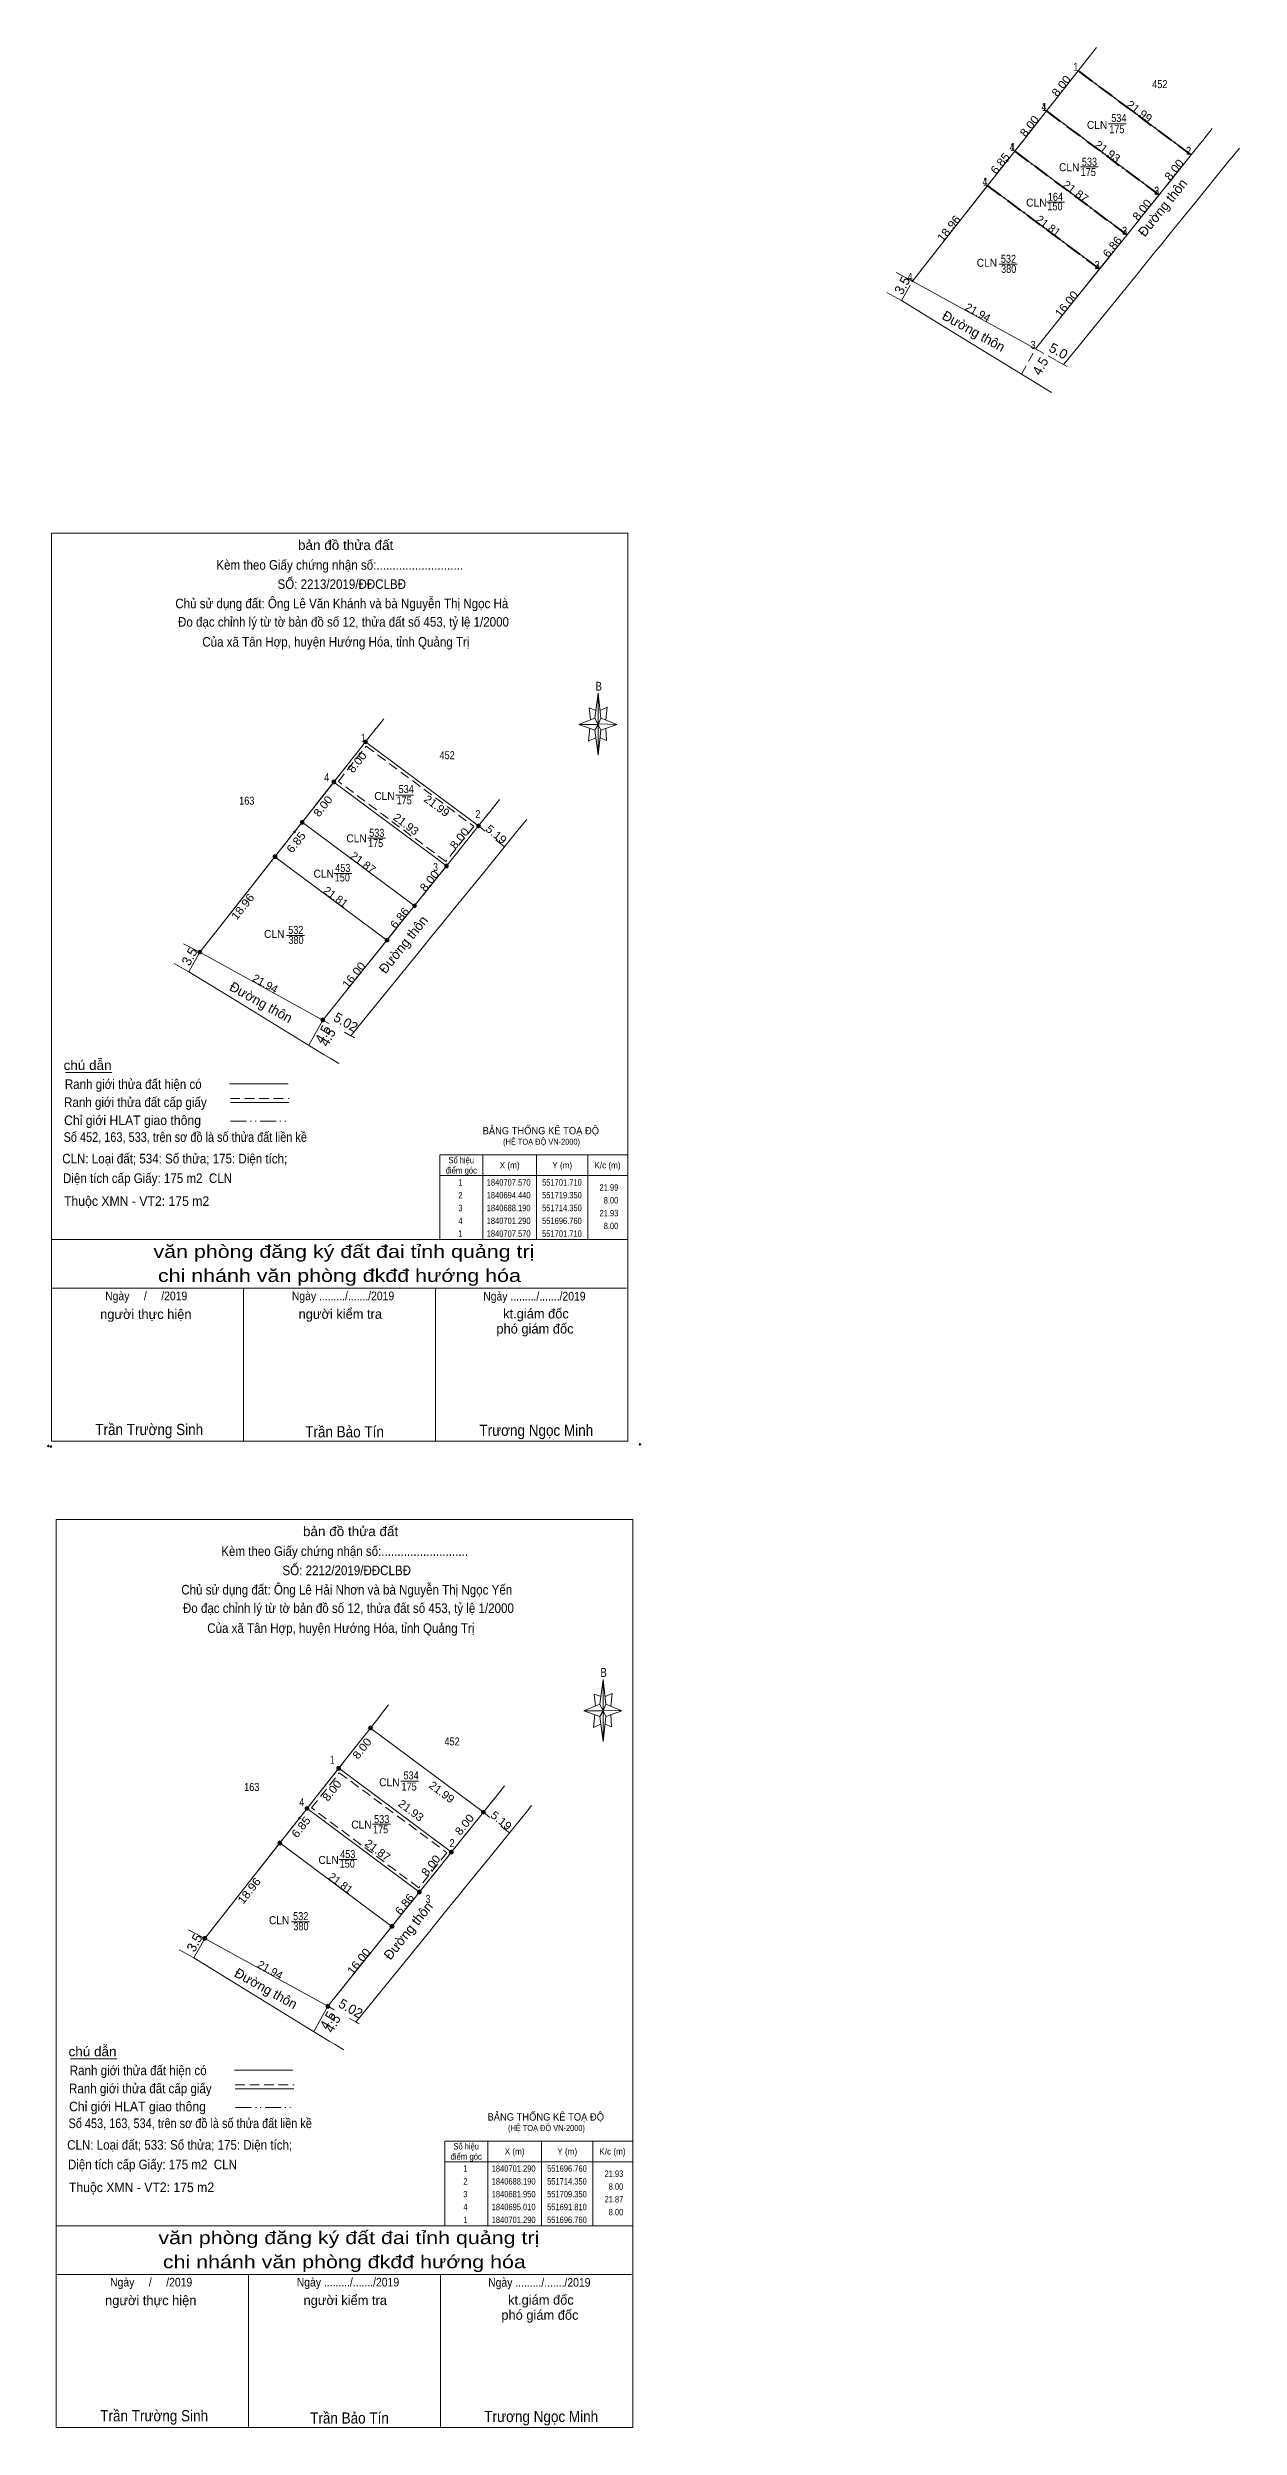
# Model space of a CAD drawing. Header units: metres. Extents: x 551540 to 551982, y 1840033 to 1840773.
# Drawn here: x 551540.8 to 551726.9, y 1840339.5 to 1840711.2 of the extents above; entities that cross this region are included whole.
import ezdxf
from ezdxf.enums import TextEntityAlignment as Align

# ---------------------------------------------------------------- set-up
doc = ezdxf.new("R2010")
doc.units = ezdxf.units.M
doc.header["$LTSCALE"] = 0.5
doc.header["$PDMODE"] = 32
doc.header["$PDSIZE"] = 0.25
for name, pattern in [('DASH_DOUBLE_DOT', [9.2, 5, -1.2, 0.3, -1.2, 0.3, -1.2]), ('DOT_DASHED', [7.7, 5, -1.2, 0.3, -1.2]), ('MEDIUM_DASHED', [4.5, 3, -1.5])]:
    doc.linetypes.add(name, pattern=pattern)
for name, color, linetype, lineweight in [('1', 7, 'Continuous', 13), ('10', 7, 'Continuous', 13), ('17', 7, 'Continuous', 13), ('23', 7, 'Continuous', 13), ('5', 7, 'Continuous', 13), ('6', 7, 'Continuous', 13), ('63', 7, 'Continuous', 13)]:
    doc.layers.add(name, color=color, linetype=linetype, lineweight=lineweight)

msp = doc.modelspace()

# ---------------------------------------------------------------- hatches: boundary and pattern name
at = {"layer": '1'}
for points in [[(551590.74, 1840602.75, 1), (551590.14, 1840602.75, 1)], [(551585.79, 1840596.47, 1), (551585.19, 1840596.47, 1)], [(551580.84, 1840590.19, 1), (551580.24, 1840590.19, 1)], [(551608.38, 1840589.62, 1), (551607.78, 1840589.62, 1)], [(551576.6, 1840584.81, 1), (551576, 1840584.81, 1)], [(551603.38, 1840583.37, 1), (551602.78, 1840583.37, 1)], [(551598.38, 1840577.13, 1), (551597.78, 1840577.13, 1)], [(551564.87, 1840569.9, 1), (551564.27, 1840569.9, 1)], [(551594.09, 1840571.78, 1), (551593.49, 1840571.78, 1)], [(551584.08, 1840559.3, 1), (551583.48, 1840559.3, 1)], [(551591.51, 1840448.71, 1), (551590.91, 1840448.71, 1)], [(551586.56, 1840442.43, 1), (551585.96, 1840442.43, 1)], [(551581.61, 1840436.15, 1), (551581.01, 1840436.15, 1)], [(551609.15, 1840435.58, 1), (551608.55, 1840435.58, 1)], [(551577.37, 1840430.77, 1), (551576.77, 1840430.77, 1)], [(551604.15, 1840429.33, 1), (551603.55, 1840429.33, 1)], [(551599.15, 1840423.09, 1), (551598.55, 1840423.09, 1)], [(551594.86, 1840417.74, 1), (551594.26, 1840417.74, 1)], [(551565.64, 1840415.86, 1), (551565.04, 1840415.86, 1)], [(551584.85, 1840405.26, 1), (551584.25, 1840405.26, 1)]]:
    msp.add_hatch(color=256, dxfattribs=at).paths.add_polyline_path(points)

# ---------------------------------------------------------------- linework, layer by layer
for p, q in [((551609.1, 1840588.8), (551608.09, 1840589.61)), ((551612.14, 1840586.36), (551610.78, 1840587.45)), ((551609.87, 1840434.76), (551608.86, 1840435.57)), ((551612.91, 1840432.32), (551611.55, 1840433.41))]:
    msp.add_line(p, q, dxfattribs=at)
for points in [[(551697.84, 1840702.66), (551701.71, 1840707.57), (551719.35, 1840694.44), (551715.08, 1840689.1)], [(551693.26, 1840696.85), (551696.76, 1840701.29), (551714.35, 1840688.19), (551710.51, 1840683.4)], [(551715.08, 1840689.1), (551714.35, 1840688.19), (551696.76, 1840701.29), (551697.84, 1840702.66)], [(551710.51, 1840683.4), (551709.35, 1840681.95), (551691.81, 1840695.01), (551693.26, 1840696.85)], [(551688.45, 1840690.75), (551691.81, 1840695.01), (551709.35, 1840681.95), (551707.54, 1840679.69)], [(551707.54, 1840679.69), (551705.06, 1840676.6), (551687.57, 1840689.63), (551688.45, 1840690.75)], [(551586.57, 1840597.84), (551590.44, 1840602.75), (551608.08, 1840589.62), (551603.81, 1840584.28)], [(551581.99, 1840592.03), (551585.49, 1840596.47), (551603.08, 1840583.37), (551599.24, 1840578.58)], [(551603.81, 1840584.28), (551603.08, 1840583.37), (551585.49, 1840596.47), (551586.57, 1840597.84)], [(551599.24, 1840578.58), (551598.08, 1840577.13), (551580.54, 1840590.19), (551581.99, 1840592.03)], [(551577.18, 1840585.93), (551580.54, 1840590.19), (551598.08, 1840577.13), (551596.27, 1840574.87)], [(551596.27, 1840574.87), (551593.79, 1840571.78), (551576.3, 1840584.81), (551577.18, 1840585.93)], [(551587.34, 1840443.8), (551591.21, 1840448.71), (551608.85, 1840435.58), (551604.58, 1840430.24)], [(551604.58, 1840430.24), (551603.85, 1840429.33), (551586.26, 1840442.43), (551587.34, 1840443.8)], [(551582.76, 1840437.99), (551586.26, 1840442.43), (551603.85, 1840429.33), (551600.01, 1840424.54)], [(551577.95, 1840431.89), (551581.31, 1840436.15), (551598.85, 1840423.09), (551597.04, 1840420.83)], [(551600.01, 1840424.54), (551598.85, 1840423.09), (551581.31, 1840436.15), (551582.76, 1840437.99)], [(551597.04, 1840420.83), (551594.56, 1840417.74), (551577.07, 1840430.77), (551577.95, 1840431.89)]]:
    msp.add_lwpolyline(points, dxfattribs=at)
for points in [[(551687.57, 1840689.63), (551705.06, 1840676.6), (551695.05, 1840664.12), (551675.84, 1840674.72)], [(551576.3, 1840584.81), (551593.79, 1840571.78), (551583.78, 1840559.3), (551564.57, 1840569.9)], [(551577.07, 1840430.77), (551594.56, 1840417.74), (551584.55, 1840405.26), (551565.34, 1840415.86)]]:
    msp.add_lwpolyline(points, close=True, dxfattribs=at)
at = {"layer": '1', "linetype": 'MEDIUM_DASHED'}
for points in [[(551590.53, 1840602.06), (551607.37, 1840589.53), (551602.99, 1840584.06), (551586.2, 1840596.56)], [(551586.35, 1840441.74), (551603.14, 1840429.24), (551598.76, 1840423.78), (551582.02, 1840436.24)]]:
    msp.add_lwpolyline(points, close=True, dxfattribs=at)
at = {"layer": '1'}
for centre in [(551590.44, 1840602.75), (551585.49, 1840596.47), (551580.54, 1840590.19), (551608.08, 1840589.62), (551576.3, 1840584.81), (551603.08, 1840583.37), (551598.08, 1840577.13), (551564.57, 1840569.9), (551593.79, 1840571.78), (551583.78, 1840559.3), (551591.21, 1840448.71), (551586.26, 1840442.43), (551581.31, 1840436.15), (551608.85, 1840435.58), (551577.07, 1840430.77), (551603.85, 1840429.33), (551598.85, 1840423.09), (551594.56, 1840417.74), (551565.34, 1840415.86), (551584.55, 1840405.26)]:
    msp.add_circle(centre, 0.3, dxfattribs=at)
at = {"layer": '10'}
for p, q in [((551704.55, 1840711.18), (551703.4, 1840709.72)), ((551703.38, 1840709.69), (551701.71, 1840707.57)), ((551703.38, 1840709.69), (551701.71, 1840707.57)), ((551703.4, 1840709.72), (551703.38, 1840709.69)), ((551703.4, 1840709.72), (551703.38, 1840709.69)), ((551695.84, 1840700.13), (551694.27, 1840698.13)), ((551692.91, 1840696.4), (551690.63, 1840693.51)), ((551689.97, 1840692.67), (551688.76, 1840691.13)), ((551690.63, 1840693.51), (551689.97, 1840692.67)), ((551683.96, 1840685.05), (551675.84, 1840674.72)), ((551684.44, 1840685.65), (551683.96, 1840685.05)), ((551673.28, 1840676.03), (551675.84, 1840674.72)), ((551675.84, 1840674.72), (551695.05, 1840664.12)), ((551592.11, 1840604.87), (551590.44, 1840602.75)), ((551592.11, 1840604.87), (551590.44, 1840602.75)), ((551608.08, 1840589.62), (551590.44, 1840602.75)), ((551592.13, 1840604.9), (551592.11, 1840604.87)), ((551592.13, 1840604.9), (551592.11, 1840604.87)), ((551593.28, 1840606.36), (551592.13, 1840604.9)), ((551584.57, 1840595.31), (551583, 1840593.31)), ((551603.08, 1840583.37), (551585.49, 1840596.47)), ((551581.64, 1840591.58), (551579.36, 1840588.69)), ((551578.7, 1840587.85), (551577.49, 1840586.31)), ((551579.36, 1840588.69), (551578.7, 1840587.85)), ((551598.08, 1840577.13), (551580.54, 1840590.19)), ((551593.79, 1840571.78), (551576.3, 1840584.81)), ((551573.17, 1840580.83), (551572.69, 1840580.23)), ((551572.69, 1840580.23), (551564.57, 1840569.9)), ((551562.01, 1840571.21), (551564.57, 1840569.9)), ((551564.57, 1840569.9), (551583.78, 1840559.3)), ((551592.88, 1840450.83), (551591.21, 1840448.71)), ((551592.88, 1840450.83), (551591.21, 1840448.71)), ((551592.9, 1840450.86), (551592.88, 1840450.83)), ((551592.9, 1840450.86), (551592.88, 1840450.83)), ((551594.05, 1840452.32), (551592.9, 1840450.86)), ((551608.85, 1840435.58), (551591.21, 1840448.71)), ((551585.34, 1840441.27), (551583.77, 1840439.27)), ((551603.85, 1840429.33), (551586.26, 1840442.43)), ((551582.41, 1840437.54), (551580.13, 1840434.65)), ((551598.85, 1840423.09), (551581.31, 1840436.15)), ((551579.47, 1840433.81), (551578.26, 1840432.27)), ((551580.13, 1840434.65), (551579.47, 1840433.81)), ((551594.56, 1840417.74), (551577.07, 1840430.77)), ((551573.46, 1840426.19), (551565.34, 1840415.86)), ((551573.94, 1840426.79), (551573.46, 1840426.19)), ((551562.78, 1840417.17), (551565.34, 1840415.86)), ((551565.34, 1840415.86), (551584.55, 1840405.26))]:
    msp.add_line(p, q, dxfattribs=at)
at = {"layer": '10', "linetype": 'DOT_DASHED', "lineweight": 40}
for p, q in [((551719.35, 1840694.44), (551701.71, 1840707.57)), ((551714.35, 1840688.19), (551696.76, 1840701.29)), ((551709.35, 1840681.95), (551691.81, 1840695.01)), ((551705.06, 1840676.6), (551687.57, 1840689.63))]:
    msp.add_line(p, q, dxfattribs=at)
at = {"layer": '10'}
for points in [[(551701.71, 1840707.57), (551697.84, 1840702.66), (551697.71, 1840702.49)], [(551697.71, 1840702.49), (551697.6, 1840702.35), (551695.84, 1840700.13)], [(551694.27, 1840698.13), (551693.26, 1840696.85), (551692.91, 1840696.4)], [(551688.76, 1840691.13), (551688.46, 1840690.75), (551684.44, 1840685.65)], [(551590.44, 1840602.75), (551586.57, 1840597.84), (551586.44, 1840597.67)], [(551586.44, 1840597.67), (551586.33, 1840597.53), (551584.57, 1840595.31)], [(551583, 1840593.31), (551581.99, 1840592.03), (551581.64, 1840591.58)], [(551577.49, 1840586.31), (551577.19, 1840585.93), (551573.17, 1840580.83)], [(551591.21, 1840448.71), (551587.34, 1840443.8), (551587.21, 1840443.63)], [(551587.21, 1840443.63), (551587.1, 1840443.49), (551585.34, 1840441.27)], [(551583.77, 1840439.27), (551582.76, 1840437.99), (551582.41, 1840437.54)], [(551578.26, 1840432.27), (551577.96, 1840431.89), (551573.94, 1840426.79)]]:
    msp.add_lwpolyline(points, dxfattribs=at)
for p in [(551690.63, 1840693.51), (551579.36, 1840588.69), (551580.13, 1840434.65)]:
    msp.add_point(p, dxfattribs=at)
at = {"layer": '17'}
for p, q in [((551543.6, 1840551.08), (551550.84, 1840551.08)), ((551544.37, 1840397.04), (551551.61, 1840397.04))]:
    msp.add_line(p, q, dxfattribs=at)
at = {"layer": '23'}
for p, q in [((551719.35, 1840694.44), (551720.4, 1840695.75)), ((551719.35, 1840694.44), (551720.4, 1840695.75)), ((551720.4, 1840695.75), (551721.16, 1840696.69)), ((551720.4, 1840695.75), (551720.77, 1840696.21)), ((551720.77, 1840696.21), (551721.16, 1840696.69)), ((551721.16, 1840696.69), (551722.63, 1840698.54)), ((551721.16, 1840696.69), (551721.66, 1840697.32)), ((551715.48, 1840689.59), (551719.36, 1840694.43)), ((551726.88, 1840695.46), (551726.01, 1840694.38)), ((551713.42, 1840687.02), (551715.09, 1840689.1)), ((551715.09, 1840689.1), (551715.3, 1840689.36)), ((551715.3, 1840689.36), (551715.48, 1840689.59)), ((551720.16, 1840687.17), (551716.61, 1840682.8)), ((551708.27, 1840680.6), (551710.52, 1840683.4)), ((551710.52, 1840683.4), (551710.75, 1840683.69)), ((551710.77, 1840683.71), (551711.18, 1840684.22)), ((551716.61, 1840682.8), (551715.4, 1840681.32)), ((551706.22, 1840678.04), (551706.74, 1840678.7)), ((551706.74, 1840678.7), (551707.54, 1840679.69)), ((551707.54, 1840679.69), (551707.92, 1840680.17)), ((551707.92, 1840680.17), (551708.27, 1840680.6)), ((551714.8, 1840680.58), (551713.43, 1840678.9)), ((551675.84, 1840674.72), (551695.05, 1840664.12)), ((551710.54, 1840675.34), (551699.84, 1840662.17)), ((551674.15, 1840671.66), (551671.82, 1840672.93)), ((551695.05, 1840664.12), (551701.1, 1840671.66)), ((551699.84, 1840662.17), (551699.43, 1840661.66)), ((551695.28, 1840658.69), (551696.18, 1840658.14)), ((551699.43, 1840661.66), (551699.76, 1840661.48)), ((551699.76, 1840661.48), (551699.99, 1840661.36)), ((551696.18, 1840658.14), (551696.34, 1840658.04)), ((551696.34, 1840658.04), (551697.54, 1840657.31)), ((551696.34, 1840658.04), (551697.54, 1840657.31)), ((551609.13, 1840590.93), (551609.89, 1840591.87)), ((551609.5, 1840591.39), (551609.89, 1840591.87)), ((551609.89, 1840591.87), (551611.36, 1840593.72)), ((551609.89, 1840591.87), (551610.39, 1840592.5)), ((551604.21, 1840584.77), (551608.09, 1840589.61)), ((551608.08, 1840589.62), (551609.13, 1840590.93)), ((551608.08, 1840589.62), (551609.13, 1840590.93)), ((551609.13, 1840590.93), (551609.5, 1840591.39)), ((551615.61, 1840590.64), (551614.74, 1840589.56)), ((551602.15, 1840582.2), (551603.82, 1840584.28)), ((551603.82, 1840584.28), (551604.03, 1840584.54)), ((551604.03, 1840584.54), (551604.21, 1840584.77)), ((551608.89, 1840582.35), (551605.34, 1840577.98)), ((551597, 1840575.78), (551599.25, 1840578.58)), ((551599.25, 1840578.58), (551599.48, 1840578.87)), ((551599.5, 1840578.89), (551599.91, 1840579.4)), ((551605.34, 1840577.98), (551604.13, 1840576.5)), ((551594.95, 1840573.22), (551595.47, 1840573.88)), ((551595.47, 1840573.88), (551596.27, 1840574.87)), ((551596.27, 1840574.87), (551596.65, 1840575.35)), ((551596.65, 1840575.35), (551597, 1840575.78)), ((551603.53, 1840575.76), (551602.16, 1840574.08)), ((551564.57, 1840569.9), (551583.78, 1840559.3)), ((551599.27, 1840570.52), (551588.57, 1840557.35)), ((551562.88, 1840566.84), (551560.55, 1840568.11)), ((551583.78, 1840559.3), (551589.83, 1840566.84)), ((551581.6, 1840555.36), (551583.78, 1840559.3)), ((551581.6, 1840555.36), (551583.78, 1840559.3)), ((551583.78, 1840559.3), (551584.79, 1840558.74)), ((551587.18, 1840557.39), (551588.15, 1840556.85)), ((551587.18, 1840557.39), (551588.15, 1840556.85)), ((551588.15, 1840556.85), (551588.16, 1840556.84)), ((551588.15, 1840556.85), (551588.16, 1840556.84)), ((551588.57, 1840557.35), (551588.16, 1840556.84)), ((551588.16, 1840556.84), (551588.49, 1840556.66)), ((551588.49, 1840556.66), (551588.72, 1840556.54)), ((551584.01, 1840553.87), (551584.91, 1840553.32)), ((551584.91, 1840553.32), (551585.07, 1840553.22)), ((551585.07, 1840553.22), (551586.27, 1840552.49)), ((551585.07, 1840553.22), (551586.27, 1840552.49)), ((551610.66, 1840437.83), (551612.13, 1840439.68)), ((551604.98, 1840430.73), (551608.86, 1840435.57)), ((551608.85, 1840435.58), (551609.9, 1840436.89)), ((551608.85, 1840435.58), (551609.9, 1840436.89)), ((551609.9, 1840436.89), (551610.66, 1840437.83)), ((551609.9, 1840436.89), (551610.27, 1840437.35)), ((551610.27, 1840437.35), (551610.66, 1840437.83)), ((551610.66, 1840437.83), (551611.16, 1840438.46)), ((551616.38, 1840436.6), (551615.51, 1840435.52)), ((551602.92, 1840428.16), (551604.59, 1840430.24)), ((551604.59, 1840430.24), (551604.8, 1840430.5)), ((551604.8, 1840430.5), (551604.98, 1840430.73)), ((551609.66, 1840428.31), (551606.11, 1840423.94)), ((551597.77, 1840421.74), (551600.02, 1840424.54)), ((551600.02, 1840424.54), (551600.25, 1840424.83)), ((551600.27, 1840424.85), (551600.68, 1840425.36)), ((551596.24, 1840419.84), (551597.04, 1840420.83)), ((551597.04, 1840420.83), (551597.42, 1840421.31)), ((551597.42, 1840421.31), (551597.77, 1840421.74)), ((551604.3, 1840421.72), (551602.93, 1840420.04)), ((551606.11, 1840423.94), (551604.9, 1840422.46)), ((551595.72, 1840419.18), (551596.24, 1840419.84)), ((551563.65, 1840412.8), (551561.32, 1840414.07)), ((551565.34, 1840415.86), (551584.55, 1840405.26)), ((551600.04, 1840416.48), (551589.34, 1840403.31)), ((551584.55, 1840405.26), (551590.6, 1840412.8)), ((551582.37, 1840401.32), (551584.55, 1840405.26)), ((551582.37, 1840401.32), (551584.55, 1840405.26)), ((551584.55, 1840405.26), (551585.56, 1840404.7)), ((551587.95, 1840403.35), (551588.92, 1840402.81)), ((551587.95, 1840403.35), (551588.92, 1840402.81)), ((551588.92, 1840402.81), (551588.93, 1840402.8)), ((551588.92, 1840402.81), (551588.93, 1840402.8)), ((551589.34, 1840403.31), (551588.93, 1840402.8)), ((551588.93, 1840402.8), (551589.26, 1840402.62)), ((551589.26, 1840402.62), (551589.49, 1840402.5)), ((551584.78, 1840399.83), (551585.68, 1840399.28)), ((551585.68, 1840399.28), (551585.84, 1840399.18)), ((551585.84, 1840399.18), (551587.04, 1840398.45)), ((551585.84, 1840399.18), (551587.04, 1840398.45))]:
    msp.add_line(p, q, dxfattribs=at)
at = {"layer": '23', "linetype": 'MEDIUM_DASHED'}
for p, q in [((551692.87, 1840660.18), (551695.05, 1840664.12)), ((551692.87, 1840660.18), (551695.05, 1840664.12)), ((551695.05, 1840664.12), (551698.45, 1840662.21)), ((551695.05, 1840664.12), (551698.45, 1840662.21)), ((551698.45, 1840662.21), (551699.42, 1840661.67)), ((551698.45, 1840662.21), (551699.42, 1840661.67)), ((551699.42, 1840661.67), (551699.43, 1840661.66)), ((551699.42, 1840661.67), (551699.43, 1840661.66))]:
    msp.add_line(p, q, dxfattribs=at)
at = {"layer": '23'}
for points in [[(551726.01, 1840694.38), (551725.1, 1840693.26), (551720.16, 1840687.17)], [(551710.75, 1840683.69), (551711.91, 1840685.14), (551713.42, 1840687.02)], [(551715.4, 1840681.32), (551715.23, 1840681.12), (551714.8, 1840680.58)], [(551701.1, 1840671.66), (551703.07, 1840674.11), (551706.22, 1840678.04)], [(551713.43, 1840678.9), (551711.98, 1840677.11), (551710.54, 1840675.34)], [(551674.15, 1840671.66), (551681.06, 1840667.42), (551695.28, 1840658.69)], [(551674.15, 1840671.66), (551681.06, 1840667.42), (551695.28, 1840658.69)], [(551695.28, 1840658.69), (551696.18, 1840658.14), (551696.34, 1840658.04)], [(551699.43, 1840661.66), (551699.76, 1840661.48), (551699.99, 1840661.36)], [(551614.74, 1840589.56), (551613.83, 1840588.44), (551608.89, 1840582.35)], [(551599.48, 1840578.87), (551600.64, 1840580.32), (551602.15, 1840582.2)], [(551589.83, 1840566.84), (551591.8, 1840569.29), (551594.95, 1840573.22)], [(551602.16, 1840574.08), (551600.71, 1840572.29), (551599.27, 1840570.52)], [(551604.13, 1840576.5), (551603.96, 1840576.3), (551603.53, 1840575.76)], [(551562.88, 1840566.84), (551563.5, 1840567.95), (551564.57, 1840569.9)], [(551562.88, 1840566.84), (551563.5, 1840567.95), (551564.57, 1840569.9)], [(551562.88, 1840566.84), (551569.79, 1840562.6), (551584.01, 1840553.87)], [(551562.88, 1840566.84), (551569.79, 1840562.6), (551584.01, 1840553.87)], [(551588.16, 1840556.84), (551588.49, 1840556.66), (551588.72, 1840556.54)], [(551584.01, 1840553.87), (551584.91, 1840553.32), (551585.07, 1840553.22)], [(551615.51, 1840435.52), (551614.6, 1840434.4), (551609.66, 1840428.31)], [(551600.25, 1840424.83), (551601.41, 1840426.28), (551602.92, 1840428.16)], [(551604.9, 1840422.46), (551604.73, 1840422.26), (551604.3, 1840421.72)], [(551590.6, 1840412.8), (551592.57, 1840415.25), (551595.72, 1840419.18)], [(551602.93, 1840420.04), (551601.48, 1840418.25), (551600.04, 1840416.48)], [(551563.65, 1840412.8), (551564.27, 1840413.91), (551565.34, 1840415.86)], [(551563.65, 1840412.8), (551564.27, 1840413.91), (551565.34, 1840415.86)], [(551563.65, 1840412.8), (551570.56, 1840408.56), (551584.78, 1840399.83)], [(551563.65, 1840412.8), (551570.56, 1840408.56), (551584.78, 1840399.83)], [(551588.93, 1840402.8), (551589.26, 1840402.62), (551589.49, 1840402.5)], [(551584.78, 1840399.83), (551585.68, 1840399.28), (551585.84, 1840399.18)]]:
    msp.add_lwpolyline(points, dxfattribs=at)
at = {"layer": '23', "linetype": 'MEDIUM_DASHED'}
msp.add_lwpolyline([(551674.15, 1840671.66), (551674.77, 1840672.77), (551675.84, 1840674.72)], dxfattribs=at)
msp.add_lwpolyline([(551674.15, 1840671.66), (551674.77, 1840672.77), (551675.84, 1840674.72)], dxfattribs=at)
at = {"layer": '23'}
for p in [(551675.84, 1840674.72), (551564.57, 1840569.9), (551565.34, 1840415.86)]:
    msp.add_point(p, dxfattribs=at)
at = {"layer": '5'}
for p, q in [((551626.27, 1840606.46), (551626.77, 1840610.36)), ((551627.17, 1840606.46), (551629.67, 1840605.46)), ((551626.27, 1840604.56), (551623.77, 1840605.46)), ((551627.17, 1840604.56), (551626.77, 1840600.66)), ((551628.07, 1840602.96), (551627.07, 1840603.36)), ((551627.97, 1840604.86), (551628.07, 1840602.96)), ((551541.39, 1840525.02), (551631.39, 1840525.02)), ((551541.39, 1840517.42), (551631.19, 1840517.42)), ((551541.39, 1840517.42), (551631.19, 1840517.42)), ((551541.39, 1840517.42), (551631.19, 1840517.42)), ((551571.39, 1840493.52), (551571.39, 1840517.42)), ((551601.39, 1840493.52), (551601.39, 1840517.42)), ((551627.04, 1840452.42), (551627.54, 1840456.32)), ((551627.04, 1840450.52), (551624.54, 1840451.42)), ((551627.94, 1840450.52), (551627.54, 1840446.62)), ((551627.94, 1840452.42), (551630.44, 1840451.42)), ((551628.74, 1840450.82), (551628.84, 1840448.92)), ((551628.84, 1840448.92), (551627.84, 1840449.32)), ((551542.16, 1840370.98), (551632.16, 1840370.98)), ((551542.16, 1840363.38), (551631.96, 1840363.38)), ((551542.16, 1840363.38), (551631.96, 1840363.38)), ((551542.16, 1840363.38), (551631.96, 1840363.38)), ((551572.16, 1840339.48), (551572.16, 1840363.38)), ((551602.16, 1840339.48), (551602.16, 1840363.38))]:
    msp.add_line(p, q, dxfattribs=at)
for points in [[(551541.39, 1840635.32), (551631.39, 1840635.32), (551631.39, 1840493.52), (551541.39, 1840493.52)], [(551626.77, 1840610.36), (551627.17, 1840606.46), (551626.77, 1840605.46)], [(551626.77, 1840605.46), (551623.77, 1840605.46), (551626.27, 1840606.46), (551627.17, 1840604.56), (551629.67, 1840605.46), (551626.77, 1840605.56)], [(551626.77, 1840605.46), (551626.77, 1840600.66), (551626.27, 1840604.56)], [(551542.16, 1840481.28), (551632.16, 1840481.28), (551632.16, 1840339.48), (551542.16, 1840339.48)], [(551627.54, 1840456.32), (551627.94, 1840452.42), (551627.54, 1840451.42)], [(551627.54, 1840451.42), (551624.54, 1840451.42), (551627.04, 1840452.42), (551627.94, 1840450.52), (551630.44, 1840451.42), (551627.54, 1840451.52)], [(551627.54, 1840451.42), (551627.54, 1840446.62), (551627.04, 1840450.52)]]:
    msp.add_lwpolyline(points, close=True, dxfattribs=at)
for points in [[(551626.77, 1840605.46), (551626.27, 1840606.46), (551623.77, 1840605.46)], [(551626.47, 1840607.66), (551625.37, 1840608.06), (551625.57, 1840606.16)], [(551627.07, 1840607.66), (551628.17, 1840608.16), (551627.97, 1840606.16)], [(551625.47, 1840604.86), (551625.27, 1840602.86), (551626.37, 1840603.36)], [(551626.77, 1840605.46), (551627.17, 1840604.56), (551629.67, 1840605.46)], [(551631.39, 1840493.52), (551541.39, 1840493.52), (551541.39, 1840517.42)], [(551627.24, 1840453.62), (551626.14, 1840454.02), (551626.34, 1840452.12)], [(551627.84, 1840453.62), (551628.94, 1840454.12), (551628.74, 1840452.12)], [(551627.54, 1840451.42), (551627.04, 1840452.42), (551624.54, 1840451.42)], [(551626.24, 1840450.82), (551626.04, 1840448.82), (551627.14, 1840449.32)], [(551627.54, 1840451.42), (551627.94, 1840450.52), (551630.44, 1840451.42)], [(551632.16, 1840339.48), (551542.16, 1840339.48), (551542.16, 1840363.38)]]:
    msp.add_lwpolyline(points, dxfattribs=at)
for p in [(551540.93, 1840492.75), (551541.33, 1840492.68)]:
    msp.add_point(p, dxfattribs=at)
at = {"layer": '6'}
for p, q in [((551569.2, 1840549.34), (551578.34, 1840549.34)), ((551569.34, 1840546.41), (551578.48, 1840546.41)), ((551569.97, 1840395.3), (551579.11, 1840395.3)), ((551570.11, 1840392.37), (551579.25, 1840392.37))]:
    msp.add_line(p, q, dxfattribs=at)
at = {"layer": '6', "linetype": 'MEDIUM_DASHED'}
for p, q in [((551569.34, 1840547.03), (551578.54, 1840547.03)), ((551570.11, 1840392.99), (551579.31, 1840392.99))]:
    msp.add_line(p, q, dxfattribs=at)
at = {"layer": '6'}
msp.add_point((551633.29, 1840493.02), dxfattribs=at)
at = {"layer": '63'}
for p, q in [((551706.44, 1840699.26), (551709.22, 1840699.26)), ((551702.05, 1840692.54), (551704.83, 1840692.54)), ((551696.81, 1840687.02), (551699.59, 1840687.02)), ((551689.39, 1840677.33), (551692.17, 1840677.33)), ((551595.17, 1840594.44), (551597.95, 1840594.44)), ((551590.78, 1840587.72), (551593.56, 1840587.72)), ((551585.54, 1840582.2), (551588.32, 1840582.2)), ((551578.12, 1840572.51), (551580.9, 1840572.51)), ((551608.75, 1840538.22), (551608.75, 1840525.02)), ((551617.15, 1840538.22), (551617.15, 1840525.02)), ((551625.15, 1840538.22), (551625.15, 1840525.02)), ((551602.03, 1840535.02), (551631.39, 1840535.02)), ((551595.94, 1840440.4), (551598.72, 1840440.4)), ((551591.55, 1840433.68), (551594.33, 1840433.68)), ((551586.31, 1840428.16), (551589.09, 1840428.16)), ((551578.89, 1840418.47), (551581.67, 1840418.47)), ((551609.52, 1840384.18), (551609.52, 1840370.98)), ((551617.92, 1840384.18), (551617.92, 1840370.98)), ((551625.92, 1840384.18), (551625.92, 1840370.98)), ((551602.8, 1840380.98), (551632.16, 1840380.98))]:
    msp.add_line(p, q, dxfattribs=at)
at = {"layer": '63', "linetype": 'DASH_DOUBLE_DOT'}
for p, q in [((551569.38, 1840543.49), (551578.58, 1840543.49)), ((551570.15, 1840389.45), (551579.35, 1840389.45))]:
    msp.add_line(p, q, dxfattribs=at)
at = {"layer": '63'}
for points in [[(551602.03, 1840538.22), (551631.39, 1840538.22), (551631.39, 1840525.02), (551602.03, 1840525.02)], [(551602.8, 1840384.18), (551632.16, 1840384.18), (551632.16, 1840370.98), (551602.8, 1840370.98)]]:
    msp.add_lwpolyline(points, close=True, dxfattribs=at)

# ---------------------------------------------------------------- texts
at = {"layer": '1'}
for s, width, p in [('452', 0.85, (551714.455, 1840704.85)), ('CLN', 0.95, (551704.665, 1840698.48)), ('534', 0.85, (551708.06, 1840699.56)), ('175', 0.85, (551707.745, 1840697.81)), ('CLN', 0.95, (551700.305, 1840691.87)), ('175', 0.85, (551703.295, 1840691.12)), ('533', 0.85, (551703.465, 1840692.73)), ('164', 0.85, (551698.16, 1840687.25)), ('CLN', 0.95, (551695.185, 1840686.35)), ('150', 0.85, (551698.09, 1840685.76)), ('CLN', 0.95, (551687.455, 1840676.94)), ('532', 0.85, (551690.825, 1840677.57)), ('380', 0.85, (551690.86, 1840675.99)), ('452', 0.85, (551603.185, 1840600.03)), ('534', 0.85, (551596.79, 1840594.74)), ('163', 0.85, (551571.905, 1840592.93)), ('CLN', 0.95, (551593.395, 1840593.66)), ('175', 0.85, (551596.475, 1840592.99)), ('CLN', 0.95, (551589.035, 1840587.05)), ('533', 0.85, (551592.195, 1840587.91)), ('175', 0.85, (551592.025, 1840586.3)), ('CLN', 0.95, (551583.915, 1840581.53)), ('453', 0.85, (551586.895, 1840582.43)), ('150', 0.85, (551586.82, 1840580.94)), ('CLN', 0.95, (551576.185, 1840572.12)), ('532', 0.85, (551579.555, 1840572.75)), ('380', 0.85, (551579.59, 1840571.17)), ('452', 0.85, (551603.955, 1840445.99)), ('163', 0.85, (551572.675, 1840438.89)), ('CLN', 0.95, (551594.165, 1840439.62)), ('175', 0.85, (551597.245, 1840438.95)), ('534', 0.85, (551597.56, 1840440.7)), ('CLN', 0.95, (551589.805, 1840433.01)), ('175', 0.85, (551592.795, 1840432.26)), ('533', 0.85, (551592.965, 1840433.87)), ('CLN', 0.95, (551584.685, 1840427.49)), ('453', 0.85, (551587.665, 1840428.39)), ('150', 0.85, (551587.59, 1840426.9)), ('CLN', 0.95, (551576.955, 1840418.08)), ('532', 0.85, (551580.325, 1840418.71)), ('380', 0.85, (551580.36, 1840417.13))]:
    msp.add_text(s, height=1.25, dxfattribs=dict(at, width=width)).set_placement(p, align=Align.CENTER)
at = {"layer": '1', "width": 1.1}
for p in [(551610.4688, 1840587.8133), (551611.2388, 1840433.7733)]:
    msp.add_text('5.19', height=1.25, rotation=321.254, dxfattribs=at).set_placement(p, align=Align.CENTER)
at = {"layer": '1'}
for s, height, width, p in [('BẢNG THỐNG KÊ TOẠ ĐỘ ', 1.15, 0.95, (551608.72, 1840541.44)), ('(HỆ TOẠ ĐỘ VN-2000)', 0.93, 0.9, (551611.92, 1840539.82)), ('BẢNG THỐNG KÊ TOẠ ĐỘ ', 1.15, 0.95, (551609.49, 1840387.4)), ('(HỆ TOẠ ĐỘ VN-2000)', 0.93, 0.9, (551612.69, 1840385.78))]:
    msp.add_text(s, height=height, dxfattribs=dict(at, width=width)).set_placement(p)
at = {"layer": '23'}
for s, rotation, p in [('Đường thôn', 51.269, (551715.489, 1840685.7207)), ('3.5', 61.089, (551674.8935, 1840673.6724)), ('Đường thôn', 330.885, (551685.0301, 1840666.2328)), ('Đường thôn', 330.885, (551685.0301, 1840666.2328)), ('4.5', 61.044, (551696.4646, 1840661.0619)), ('4.5', 61.044, (551696.4646, 1840661.0619)), ('Đường thôn', 51.269, (551596.929, 1840570.6207)), ('3.5', 61.089, (551563.6235, 1840568.8524)), ('Đường thôn', 330.885, (551573.7601, 1840561.4128)), ('Đường thôn', 330.885, (551573.7601, 1840561.4128)), ('4.5', 61.044, (551584.4346, 1840556.7319)), ('4.5', 61.044, (551585.1946, 1840556.2419)), ('5.02', 330.68, (551586.9977, 1840558.3079)), ('Đường thôn', 51.269, (551597.699, 1840416.5807)), ('3.5', 61.089, (551564.3935, 1840414.8124)), ('Đường thôn', 330.885, (551574.5301, 1840407.3728)), ('Đường thôn', 330.885, (551574.5301, 1840407.3728)), ('5.02', 330.68, (551587.7677, 1840404.2678)), ('4.5', 61.044, (551585.2046, 1840402.6919)), ('4.5', 61.044, (551585.9646, 1840402.2019))]:
    msp.add_text(s, height=1.5, rotation=rotation, dxfattribs=at).set_placement(p, align=Align.CENTER)
at = {"layer": '23', "width": 1.05}
msp.add_text('5.0', height=1.5, rotation=330.68, dxfattribs=at).set_placement((551698.2577, 1840663.1294), align=Align.CENTER)
msp.add_text('5.0', height=1.5, rotation=330.68, dxfattribs=at).set_placement((551698.2577, 1840663.1294), align=Align.CENTER)
at = {"layer": '5'}
for s, height, width, p in [('bản đồ thửa đất', 1.5, 1.05, (551587.34, 1840632.73)), ('Kèm theo Giấy chứng nhận số:...........................', 1.5, 0.9, (551586.41, 1840629.63)), ('Chủ sử dụng đất: Ông Lê Văn Khánh và bà Nguyễn Thị Ngọc Hà', 1.5, 0.9, (551586.74, 1840623.61)), ('SỐ: 2213/2019/ĐĐCLBĐ', 1.5, 0.9, (551586.735, 1840626.63)), ('Đo đạc chỉnh lý từ tờ bản đồ số 12, thửa đất số 453, tỷ lệ 1/2000 ', 1.5, 0.9, (551587.25, 1840620.73)), ('Của xã Tân Hợp, huyện Hướng Hóa, tỉnh Quảng Trị', 1.5, 0.9, (551585.81, 1840617.61)), ('B', 1.378, 0.8, (551626.85, 1840610.75)), ('văn phòng đăng ký đất đai tỉnh quảng trị', 2, 1.25, (551587.065, 1840522.15)), ('chi nhánh văn phòng đkđđ hướng hóa', 2, 1.25, (551586.365, 1840518.39)), ('Ngày     /     /2019', 1.35, 0.9, (551556.2, 1840515.53)), ('Ngày ........./......./2019', 1.35, 0.9, (551586.925, 1840515.53)), ('Ngày ........./......./2019', 1.35, 0.9, (551616.805, 1840515.49)), ('Trần Trường Sinh', 1.75, 0.9, (551556.67, 1840494.47)), ('Trần Bảo Tín', 1.75, 0.9, (551587.17, 1840494.11)), ('Trương Ngọc Minh', 1.75, 0.9, (551617.105, 1840494.35)), ('bản đồ thửa đất', 1.5, 1.05, (551588.11, 1840478.69)), ('Kèm theo Giấy chứng nhận số:...........................', 1.5, 0.9, (551587.18, 1840475.59)), ('SỐ: 2212/2019/ĐĐCLBĐ', 1.5, 0.9, (551587.505, 1840472.59)), ('Chủ sử dụng đất: Ông Lê Hải Nhơn và bà Nguyễn Thị Ngọc Yến', 1.5, 0.9, (551587.51, 1840469.57)), ('Đo đạc chỉnh lý từ tờ bản đồ số 12, thửa đất số 453, tỷ lệ 1/2000 ', 1.5, 0.9, (551588.02, 1840466.69)), ('Của xã Tân Hợp, huyện Hướng Hóa, tỉnh Quảng Trị', 1.5, 0.9, (551586.58, 1840463.57)), ('B', 1.378, 0.8, (551627.62, 1840456.71)), ('văn phòng đăng ký đất đai tỉnh quảng trị', 2, 1.25, (551587.835, 1840368.11)), ('chi nhánh văn phòng đkđđ hướng hóa', 2, 1.25, (551587.135, 1840364.35)), ('Ngày     /     /2019', 1.35, 0.9, (551556.97, 1840361.49)), ('Ngày ........./......./2019', 1.35, 0.9, (551587.695, 1840361.49)), ('Ngày ........./......./2019', 1.35, 0.9, (551617.575, 1840361.45)), ('Trần Trường Sinh', 1.75, 0.9, (551557.44, 1840340.43)), ('Trần Bảo Tín', 1.75, 0.9, (551587.94, 1840340.07)), ('Trương Ngọc Minh', 1.75, 0.9, (551617.875, 1840340.31))]:
    msp.add_text(s, height=height, dxfattribs=dict(at, width=width)).set_placement(p, align=Align.CENTER)
for s, p in [('người thực hiện', (551556.14, 1840512.61)), ('người kiểm tra', (551586.505, 1840512.63)), ('kt.giám đốc', (551617.055, 1840512.69)), ('phó giám đốc', (551616.9, 1840510.33)), ('người thực hiện', (551556.91, 1840358.57)), ('người kiểm tra', (551587.275, 1840358.59)), ('phó giám đốc', (551617.67, 1840356.29)), ('kt.giám đốc', (551617.825, 1840358.65))]:
    msp.add_text(s, height=1.5, dxfattribs=at).set_placement(p, align=Align.CENTER)
at = {"layer": '6'}
for s, width, p in [('chú dẫn', 1.05, (551543.3, 1840551.49)), ('Ranh giới thửa đất cấp giấy', 0.9, (551543.38, 1840545.71)), ('Ranh giới thửa đất hiện có ', 0.9, (551543.5, 1840548.53)), ('Chỉ giới HLAT giao thông', 0.95, (551543.38, 1840542.89)), ('Số 452, 163, 533, trên sơ đồ là số thửa đất liền kề', 0.85, (551543.3, 1840540.27)), ('CLN: Loại đất; 534: Số thửa; 175: Diện tích;', 0.9, (551543.09, 1840536.9)), ('Diện tích cấp Giấy: 175 m2  CLN', 0.9, (551543.21, 1840533.84)), ('Thuộc XMN - VT2: 175 m2', 0.95, (551543.37, 1840530.27)), ('chú dẫn', 1.05, (551544.07, 1840397.45)), ('Ranh giới thửa đất hiện có ', 0.9, (551544.27, 1840394.49)), ('Ranh giới thửa đất cấp giấy', 0.9, (551544.15, 1840391.67)), ('Số 453, 163, 534, trên sơ đồ là số thửa đất liền kề', 0.85, (551544.07, 1840386.23)), ('Chỉ giới HLAT giao thông', 0.95, (551544.15, 1840388.85)), ('CLN: Loại đất; 533: Số thửa; 175: Diện tích;', 0.9, (551543.86, 1840382.86)), ('Diện tích cấp Giấy: 175 m2  CLN', 0.9, (551543.98, 1840379.8)), ('Thuộc XMN - VT2: 175 m2', 0.95, (551544.14, 1840376.23))]:
    msp.add_text(s, height=1.5, dxfattribs=dict(at, width=width)).set_placement(p)
at = {"layer": '63'}
for s, rotation, width, p in [('8.00', 51.754, 1.1, (551699.543, 1840704.8181)), ('8.00', 51.754, 1.1, (551694.583, 1840698.5381)), ('21.99', 323.339, 1.05, (551710.9118, 1840700.714)), ('21.93', 323.323, 1.05, (551705.9217, 1840694.4582)), ('21.93', 323.323, 1.05, (551705.9217, 1840694.4582)), ('6.85', 51.758, 1.1, (551690.001, 1840692.7131)), ('8.00', 51.34, 1.1, (551717.1717, 1840691.7196)), ('21.87', 323.329, 1.05, (551700.9467, 1840688.2047)), ('21.87', 323.329, 1.05, (551700.9467, 1840688.2047)), ('18.96', 51.807, 1.1, (551682.0028, 1840682.5486)), ('8.00', 51.295, 1.1, (551712.1633, 1840685.4692)), ('6.86', 51.275, 1.1, (551707.52, 1840679.674)), ('16.00', 51.267, 1.1, (551700.3709, 1840670.749)), ('8.00', 51.754, 1.1, (551589.613, 1840599.1781)), ('8.00', 51.754, 1.1, (551584.283, 1840592.3081)), ('21.93', 323.323, 1.05, (551596.4017, 1840589.3782)), ('21.99', 323.339, 1.05, (551601.2018, 1840592.244)), ('6.85', 51.758, 1.1, (551580.087, 1840586.6681)), ('8.00', 51.34, 1.1, (551605.6017, 1840587.2796)), ('21.87', 323.329, 1.05, (551589.6817, 1840583.381)), ('21.87', 323.329, 1.05, (551589.6817, 1840583.381)), ('8.00', 51.295, 1.1, (551600.8933, 1840580.6492)), ('18.96', 51.807, 1.1, (551571.7528, 1840576.6086)), ('6.86', 51.275, 1.1, (551596.25, 1840574.854)), ('16.00', 51.267, 1.1, (551589.1009, 1840565.929)), ('8.00', 51.754, 1.1, (551590.383, 1840445.1381)), ('8.00', 51.754, 1.1, (551585.693, 1840438.5581)), ('21.99', 323.339, 1.05, (551601.9718, 1840438.204)), ('21.93', 323.323, 1.05, (551597.1717, 1840435.3382)), ('6.85', 51.758, 1.1, (551580.857, 1840432.8681)), ('8.00', 51.34, 1.1, (551606.3717, 1840433.2396)), ('21.87', 323.329, 1.05, (551591.9617, 1840429.141)), ('8.00', 51.295, 1.1, (551601.1233, 1840426.8592)), ('18.96', 51.807, 1.1, (551572.7728, 1840422.9086)), ('6.86', 51.275, 1.1, (551597.02, 1840420.814)), ('16.00', 51.267, 1.1, (551589.8709, 1840411.889))]:
    msp.add_text(s, height=1.25, rotation=rotation, dxfattribs=dict(at, width=width)).set_placement(p, align=Align.CENTER)
for s, height, width, p in [(' 1', 1.25, 0.75, (551701.71, 1840707.57)), (' 4', 1.25, 0.85, (551696.76, 1840701.29)), (' 1', 1.25, 0.75, (551696.76, 1840701.29)), (' 4', 1.25, 0.85, (551691.81, 1840695.01)), (' 1', 1.25, 0.75, (551691.81, 1840695.01)), (' 2', 1.25, 0.85, (551719.35, 1840694.44)), (' 4', 1.25, 0.85, (551687.57, 1840689.63)), (' 1', 1.25, 0.75, (551687.57, 1840689.63)), (' 2', 1.25, 0.85, (551714.35, 1840688.19)), (' 3', 1.25, 0.8, (551714.35, 1840688.19)), (' 2', 1.25, 0.85, (551709.35, 1840681.95)), (' 3', 1.25, 0.8, (551709.35, 1840681.95)), (' 2', 1.25, 0.85, (551705.06, 1840676.6)), (' 3', 1.25, 0.8, (551705.06, 1840676.6)), (' 4', 1.25, 0.85, (551675.84, 1840674.72)), (' 3', 1.25, 0.8, (551695.05, 1840664.12)), (' 1', 1.25, 0.75, (551590.44, 1840602.75)), (' 4', 1.25, 0.85, (551584.77, 1840596.57)), (' 2', 1.25, 0.85, (551608.38, 1840590.84)), (' 3', 1.25, 0.8, (551601.74, 1840582.57)), ('21.99', 1, 0.85, (551629.91, 1840532.64)), ('21.93', 1, 0.85, (551629.91, 1840528.64)), ('8.00', 1, 0.85, (551629.91, 1840530.64)), ('8.00', 1, 0.85, (551629.91, 1840526.64)), (' 1', 1.25, 0.75, (551585.58, 1840443.14)), (' 4', 1.25, 0.85, (551580.88, 1840436.52)), (' 2', 1.25, 0.85, (551604.35, 1840430.11)), (' 3', 1.25, 0.8, (551600.57, 1840421.41)), ('21.93', 1, 0.85, (551630.69, 1840378.61)), ('8.00', 1, 0.85, (551630.69, 1840376.61)), ('21.87', 1, 0.85, (551630.69, 1840374.61)), ('8.00', 1, 0.85, (551630.69, 1840372.61))]:
    msp.add_text(s, height=height, dxfattribs=dict(at, width=width)).set_placement(p, align=Align.RIGHT)
for s, rotation, p in [('21.81', 323.314, (551696.6816, 1840682.8402)), ('21.81', 323.314, (551696.6816, 1840682.8402)), ('21.94', 331.11, (551685.7531, 1840669.2554)), ('21.81', 323.314, (551585.4116, 1840578.0202)), ('21.81', 323.314, (551585.4116, 1840578.0202)), ('21.94', 331.11, (551574.4831, 1840564.4354)), ('21.81', 323.314, (551586.1816, 1840423.9802)), ('21.81', 323.314, (551586.1816, 1840423.9802)), ('21.94', 331.11, (551575.2531, 1840410.3954))]:
    msp.add_text(s, height=1.25, rotation=rotation, dxfattribs=at).set_placement(p, align=Align.CENTER)
for s, width, p in [('điểm góc', 0.9, (551605.395, 1840535.32)), ('Số hiệu', 0.85, (551605.39, 1840536.92)), ('X (m)', 0.95, (551612.945, 1840536.12)), ('Y (m)', 0.95, (551621.15, 1840536.12)), ('K/c (m)', 0.95, (551628.22, 1840536.12)), (' 2', 0.85, (551605.105, 1840531.44)), (' 1', 0.75, (551605.105, 1840533.44)), ('1840707.570', 0.85, (551612.785, 1840533.44)), ('1840694.440', 0.85, (551612.785, 1840531.44)), ('551701.710', 0.85, (551621.11, 1840533.44)), ('551719.350', 0.85, (551621.11, 1840531.44)), (' 4', 0.85, (551605.11, 1840527.44)), (' 3', 0.8, (551605.1, 1840529.44)), ('1840688.190', 0.85, (551612.785, 1840529.44)), ('1840701.290', 0.85, (551612.785, 1840527.44)), ('551714.350', 0.85, (551621.11, 1840529.44)), ('551696.760', 0.85, (551621.11, 1840527.44)), (' 1', 0.75, (551605.105, 1840525.44)), ('1840707.570', 0.85, (551612.785, 1840525.44)), ('551701.710', 0.85, (551621.11, 1840525.44)), ('Số hiệu', 0.85, (551606.16, 1840382.89)), ('điểm góc', 0.9, (551606.165, 1840381.29)), (' 1', 0.75, (551605.885, 1840379.41)), ('1840701.290', 0.85, (551613.565, 1840379.41)), ('X (m)', 0.95, (551613.725, 1840382.09)), ('551696.760', 0.85, (551621.89, 1840379.41)), ('Y (m)', 0.95, (551621.93, 1840382.09)), ('K/c (m)', 0.95, (551629, 1840382.09)), (' 3', 0.8, (551605.88, 1840375.41)), (' 2', 0.85, (551605.885, 1840377.41)), ('1840688.190', 0.85, (551613.565, 1840377.41)), ('1840681.950', 0.85, (551613.565, 1840375.41)), ('551714.350', 0.85, (551621.89, 1840377.41)), ('551709.350', 0.85, (551621.89, 1840375.41)), (' 4', 0.85, (551605.88, 1840373.41)), (' 1', 0.75, (551605.885, 1840371.41)), ('1840695.010', 0.85, (551613.565, 1840373.41)), ('1840701.290', 0.85, (551613.565, 1840371.41)), ('551691.810', 0.85, (551621.89, 1840373.41)), ('551696.760', 0.85, (551621.89, 1840371.41))]:
    msp.add_text(s, height=1, dxfattribs=dict(at, width=width)).set_placement(p, align=Align.CENTER)

doc.saveas('drawing.dxf')
